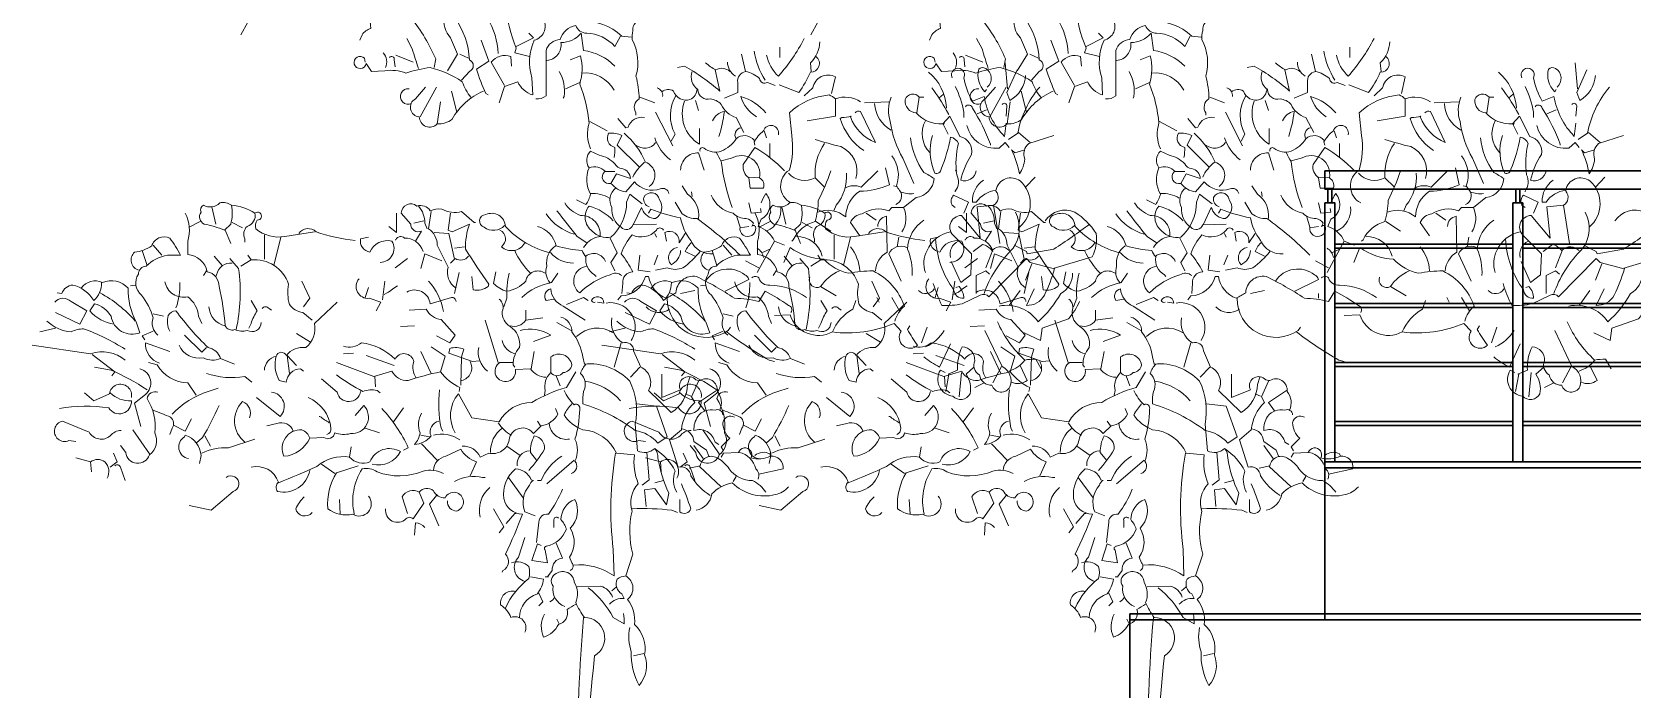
# Model space of a CAD drawing. Header units: millimetres. Extents: x 922141 to 965068, y 34629 to 256118.
# Drawn here: x 926697 to 931544, y 245167 to 247158 of the extents above; entities that cross this region are included whole.
import ezdxf

# ---------------------------------------------------------------- set-up
doc = ezdxf.new("R2010")
doc.units = ezdxf.units.MM
doc.layers.add('HATCH', color=8, linetype='Continuous', lineweight=5)
doc.layers.add('MCA__ MURI ESISTENTI SEZIONATI', color=30, linetype='Continuous', lineweight=30)
doc.layers.add('MCA__ PISCINA ELEV.', color=91, linetype='Continuous')

# ---------------------------------------------------------------- blocks, each defined once
blk = doc.blocks.new('5')
at = {"layer": 'HATCH'}
for points in [[(625629.2, 354686.1), (625645.7, 354693.3, -0.020126), (625766.6, 354522.6, -0.233566), (625795.1, 354465.7, -0.147736), (625724, 354404.1), (625702.6, 354366.2)], [(626949.4, 354721.7, -0.311386), (626913.9, 354681.4, -0.057175), (626947, 354532.1, -0.353287), (626956.5, 354479.9), (626897.3, 354501.3), (626868.8, 354461, 0.031662), (626757.4, 354498.9, 0.432632), (626724.2, 354434.9), (626731.3, 354406.4, -0.213181), (626857, 354361.4), (626885.4, 354359)], [(626470.6, 354510.7, -0.131912), (626411.4, 354548.7, -0.252609), (626361.6, 354572.4), (626311.8, 354574.7, 0.040344), (626366.3, 354458.6, 0.173447), (626432.7, 354413.6, -0.442368), (626449.3, 354415.9, -0.127899), (626482.5, 354309.3)], [(626067.7, 354470.4), (626096.1, 354468.1, 0.057175), (626096.1, 354385.1, 0.162277), (626070, 354366.2), (626062.9, 354349.6)], [(626717.1, 354465.7), (626686.3, 354477.6), (626619.9, 354411.2, -0.481003), (626591.5, 354349.6, 0.189514), (626584.4, 354235.8), (626586.8, 354183.6, -0.225006), (626541.7, 354223.9), (626501.4, 354209.7), (626484.8, 354159.9)], [(626610.5, 354418.3, 0.142853), (626506.2, 354453.9, 0.087555), (626537, 354325.9), (626532.2, 354311.6), (626577.3, 354299.8)], [(626970.7, 354475.2, -0.183853), (626921, 354413.6, 0.432068), (626890.2, 354378, 0.082748), (626887.8, 354351.9, -0.191574), (626899.6, 354240.5, -0.063126), (626909.1, 354171.8, 0.426727), (626899.6, 354129.1), (626899.6, 354122)], [(626219.4, 354415.9, -0.06636), (626292.8, 354292.7), (626288.1, 354266.6)], [(626318.9, 354423, 0.236053), (626337.9, 354356.7), (626359.2, 354306.9), (626328.4, 354257.1)], [(626349.7, 354418.3, -0.148697), (626394.8, 354290.3, -0.668716), (626394.8, 354254.7), (626371.1, 354228.7)], [(626596.2, 354171.8, 0.211075), (626627.1, 354181.3), (626627.1, 354318.7, -0.315536), (626669.7, 354351.9, -0.265564), (626717.1, 354394.6, 0.32518), (626750.3, 354370.9, -0.206253), (626835.6, 354330.6), (626852.2, 354361.4)], [(626240.7, 354264.2, -0.011612), (626221.7, 354323.5), (626205.1, 354354.3)], [(626430.3, 354349.6), (626454, 354285.6), (626416.1, 354261.9, 0.032806), (626444.5, 354188.4), (626451.6, 354183.6)], [(626835.6, 354271.3, 0.160995), (626740.8, 354318.7), (626733.7, 354370.9, -0.219635), (626672.1, 354342.5, -0.434204), (626629.4, 354287.9)], [(627409.2, 354354.3, -0.06189), (627331, 354240.5, -0.157608), (627295.5, 354304.5)], [(627456.7, 354344.8, -0.19429), (627428.2, 354280.8), (627430.6, 354254.7)], [(626399.5, 354176.5, -0.080856), (626373.4, 354223.9, 0.09079), (626276.2, 354266.6, 0.051849), (626202.8, 354250, 0.123093), (626138.8, 354257.1), (626098.5, 354254.7), (626081.9, 354278.5, -4.041794), (626077.1, 354295), (626079.5, 354283.2)], [(626134, 354311.6, -0.28447), (626141.1, 354266.6)], [(626153, 354297.4, -0.80217), (626167.2, 354290.3), (626169.6, 354269)], [(626501.4, 354212.1), (626461.1, 354283.2, -0.328491), (626520.4, 354299.8), (626522.8, 354271.3)], [(626700.5, 354290.3), (626731.3, 354302.2, -0.140686), (626729, 354216.8, -0.075653), (626757.4, 354098.3, 0.179611), (626762.2, 354020.1)], [(627219.6, 354306.9), (627231.5, 354254.7, -0.133911), (627274.1, 354233.4, 0.566177), (627297.8, 354221.6), (627321.5, 354212.1)], [(627257.5, 354316.4, 0.103516), (627290.7, 354228.7)], [(627444.8, 354299.8, -0.731979), (627428.2, 354252.4, -0.053894), (627392.7, 354190.8), (627333.4, 354214.5)], [(626667.3, 354254.7, -0.17128), (626681.6, 354178.9), (626679.2, 354174.2)], [(626736.1, 354250, -0.297607), (626833.3, 354197.9)], [(627139, 354259.5), (627153.3, 354195.5, 0.048691), (627046.6, 354271.3), (627025.3, 354266.6)], [(627070.3, 354254.7, 0.352982), (627086.9, 354200.2, 0.5), (627124.8, 354171.8, -0.172653), (627158, 354155.2, 0.225006), (627203, 354114.9), (627226.7, 354069.9)], [(627110.6, 354280.8, 0.051575), (627141.4, 354259.5, -0.329666), (627184.1, 354254.7)], [(627231.5, 354254.7, 0.403961), (627207.8, 354221.6), (627207.8, 354190.8), (627167.5, 354174.2)], [(627177, 354283.2, 0.265564), (627200.7, 354240.5)], [(627786.1, 354252.4, -0.204117), (627840.6, 354145.7), (627840.6, 354143.3)], [(627857.2, 354235.8, -1.618027), (627892.8, 354235.8, 0.088226), (627918.9, 354164.7), (627954.4, 354178.9, 0.15152), (628016, 354058), (628020.8, 354098.3)], [(627963.9, 354207.3, 0.504135), (627959.2, 354264.2, 0.323349), (627937.8, 354261.9, 0.265564), (627956.8, 354193.1), (627961.5, 354200.2)], [(628054, 354259.5), (628023.2, 354190.8), (628032.6, 354167, 0.25499), (628080, 354242.9)], [(626219.4, 354157.6, -1.325729), (626212.2, 354202.6)], [(626437.4, 354195.5, 0.160522), (626342.6, 354110.2, -0.178345), (626297.6, 354095.9, -0.669678), (626243.1, 354117.3, -0.752304), (626231.2, 354171.8), (626262, 354207.3)], [(626963.6, 354205, -0.371216), (626980.2, 354178.9)], [(627084.5, 354202.6, -0.28447), (627063.2, 354169.4, -0.403961), (627013.4, 354195.5, 0.329758), (626977.9, 354193.1)], [(627492.2, 354188.4), (627504.1, 354238.2, 0.517303), (627435.3, 354205), (627409.2, 354181.3)], [(627795.6, 354205, -0.039932), (627840.6, 354136.2), (627847.8, 354124.4)], [(627866.7, 354209.7, -0.072937), (627892.8, 354131.5), (627892.8, 354114.9)], [(628122.7, 354207.3, 0.132584), (628056.3, 354067.5), (628027.9, 354048.5)], [(627020.5, 354181.3, 0.265656), (627018.1, 354065.1), (627006.3, 354043.8)], [(627046.6, 354164.7, 0.359451), (627091.6, 354034.3), (627091.6, 354081.7)], [(627293.1, 354129.1, 0.154419), (627217.3, 354178.9, 0.182861), (627264.7, 354117.3)], [(627369, 353856.5, -0.576645), (627364.2, 353956.1, 0.113113), (627371.3, 354060.4), (627364.2, 354129.1, -0.168732), (627485.1, 354183.6, -0.090164), (627504.1, 354171.8, -0.246368), (627579.9, 354162.3)], [(627622.6, 354157.6, 0.263046), (627672.3, 354077)], [(627672.3, 354176.5, 0.176727), (627670, 354103.1, 0.095795), (627707.9, 353991.6), (627741.1, 353915.8)], [(627930.7, 353953.7, -0.457916), (627883.3, 353925.3, -0.08429), (627916.5, 354003.5, 0.400833), (627880.9, 354058), (627850.1, 354119.6), (627828.8, 354095.9, -0.222107), (627748.2, 354129.1, -0.425858), (627715, 354169.4, -0.61264), (627757.7, 354176.5), (627771.9, 354176.5)], [(627897.5, 354148.1, -0.659393), (627918.9, 354143.3, -0.0522), (627973.4, 354034.3), (627973.4, 354031.9)], [(628008.9, 354155.2, -0.704712), (628023.2, 354150.5), (628020.8, 354119.6)], [(626925.7, 354114.9, 0.389191), (626875.9, 354086.5), (626868.8, 354084.1), (626845.1, 354112.5)], [(627150.9, 354058, 0.042984), (627167.5, 354133.9, 0.248367), (627131.9, 354105.4)], [(627563.3, 354129.1, -0.302765), (627579.9, 354133.9), (627624.9, 354039.1, -0.199768), (627549.1, 354117.3), (627551.5, 354119.6, -0.060379), (627523, 354114.9), (627518.3, 354112.5, 0.17215), (627589.4, 354015.4)], [(627776.6, 354105.4, 0.337982), (627790.9, 354008.2)], [(626909.1, 353965.6), (626842.7, 354031.9), (626857, 354060.4, 0.146759), (626816.7, 354067.5, 0.510361), (626835.6, 354024.8, -0.062256), (626833.3, 353994)], [(626864.1, 354067.5, -0.111862), (626928.1, 353979.8, -0.612564), (626939.9, 353906.3)], [(626956.5, 354053.3, 0.149261), (627003.9, 353986.9)], [(627094, 354013, -0.780762), (627105.8, 354022.5, 0.243561), (627158, 354013, 0.149887), (627203, 354050.9, -0.43013), (627257.5, 354046.2)], [(627217.3, 354084.1, 0.537582), (627203, 354050.9)], [(627331, 354062.8, 0.978943), (627286, 354074.6, 0.099014), (627257.5, 354041.4), (627259.9, 354031.9)], [(627731.6, 354053.3, 0.129639), (627771.9, 353949, -0.034439), (627802.7, 353930, -0.362045), (627748.2, 353873.1), (627710.3, 353842.3), (627674.7, 353842.3), (627665.2, 353832.8, 0.232239), (627584.6, 353823.4, 0.251709), (627549.1, 353797.3), (627577.5, 353757)], [(627798, 354060.4, 0.183167), (627805.1, 353946.6, 0.509216), (627824, 353958.5, 0.051498), (627852.5, 354055.6, -0.25296), (627876.2, 354036.7, 0.095795), (627871.5, 353941.9, -0.287735), (627866.7, 353892.1), (627866.7, 353889.7)], [(627902.3, 354091.2, 0.380661), (627999.4, 354022.5), (628018.4, 354039.1), (628030.3, 354024.8)], [(628165.4, 354060.4), (628089.5, 354036.7, 0.314819), (628077.7, 353989.3, -0.123093), (628061.1, 353944.2, 0.067856), (628037.4, 354017.7), (628046.9, 354008.2), (628077.7, 354017.7)], [(626823.8, 353915.8), (626840.4, 353944.2), (626883, 353930, 0.338852), (626857, 353960.8, -0.276978), (626835.6, 353975.1, 0.15741), (626788.2, 354001.1), (626762.2, 354013, 0.375305), (626757.4, 353963.2, 0.234512), (626762.2, 353882.6, -0.091064), (626747.9, 353851.8), (626719.5, 353866)], [(626958.9, 354039.1, -0.438538), (626899.6, 354031.9)], [(627105.8, 353956.1), (627089.3, 354008.2, 0.422562), (627034.7, 353956.1)], [(627143.8, 354008.2, 0.027756), (627158, 353982.2, 0.060425), (627191.2, 353842.3)], [(627350, 353953.7, 0.065002), (627259.9, 354024.8), (627224.4, 353972.7, 0.272903), (627241, 353932.4), (627245.7, 353901.6), (627286, 353901.6, 0.362045), (627274.1, 353932.4, 0.652512), (627188.8, 353991.6), (627158, 353984.5)], [(627470.9, 354036.7, 0.169571), (627442.4, 353932.4)], [(627442.4, 354048.5, 0.020538), (627520.7, 354027.2, -0.372375), (627565.7, 353930)], [(626757.4, 353963.2, -0.308792), (626807.2, 353951.4), (626835.6, 353951.4)], [(626925.7, 353979.8, 0.109772), (626890.2, 353934.8)], [(627489.8, 353953.7, -0.037949), (627451.9, 353863.7, -0.067261), (627442.4, 353799.7, 0.219635), (627376.1, 353745.1), (627371.3, 353740.4)], [(627655.8, 353963.2), (627667.6, 353911.1, -0.10083), (627577.5, 353892.1, 0.24881), (627534.9, 353813.9, 0.279297), (627449.5, 353828.1)], [(627532.5, 353901.6, -0.236053), (627582.3, 353903.9), (627632.1, 353953.7)], [(627674.7, 353998.8, -0.257141), (627688.9, 353908.7, 0.090164), (627698.4, 353894.5, -0.493088), (627686.6, 353851.8)], [(626804.8, 353951.4, 0.817078), (626823.8, 353915.8, 0.187164), (626868.8, 353889.7), (626894.9, 353920.5, 0.318863), (626973.1, 353899.2, -0.468369), (626999.2, 353885)], [(627089.3, 353809.1, 0.282349), (627056.1, 353882.6), (627039.5, 353908.7)], [(627470.9, 353903.9), (627442.4, 353932.4, -0.343399), (627361.8, 353946.6)], [(627537.2, 353946.6, -0.193787), (627506.4, 353849.4), (627499.3, 353832.8)], [(627952, 353925.3, 0.257919), (627918.9, 353858.9), (627930.7, 353858.9, -0.225418), (627990, 353894.5, -0.560562), (628063.4, 353922.9, -0.457809), (628061.1, 353783.1)], [(625674.2, 353849.4, -0.124786), (625671.8, 353792.5), (625652.9, 353773.6, 0.049057), (625591.2, 353792.5, -0.473877), (625581.8, 353828.1, -0.4142), (625588.9, 353849.4, 0.333328), (625638.6, 353856.5, -0.205246), (625674.2, 353849.4, -0.120178), (625745.3, 353825.7, -1.468735), (625752.4, 353804.4, 0.236053), (625747.7, 353778.3, 0.222), (625835.4, 353754.6), (625925.4, 353768.8)], [(626740.8, 353721.4, -0.196625), (626781.1, 353752.2), (626790.6, 353754.6, 0.462494), (626731.3, 353818.6, -0.170944), (626683.9, 353856.5)], [(626830.9, 353802, 0.142975), (626757.4, 353847.1, 0.431824), (626766.9, 353771.2, 0.25), (626823.8, 353752.2, 0.210449), (626871.2, 353858.9), (626880.7, 353882.6), (626918.6, 353854.2)], [(626762.2, 353885, -0.157089), (626819, 353870.8)], [(626838, 353901.6, 0.354141), (626826.2, 353842.3, 0.274292), (626854.6, 353783.1, 0.580322), (626890.2, 353790.2), (626961.3, 353792.5)], [(626939.9, 353844.7, -0.384506), (626923.3, 353873.1, -0.73967), (626970.7, 353866, -0.442368), (626958.9, 353809.1, -0.319382), (626918.6, 353837.6), (626916.2, 353842.3), (626892.5, 353792.5)], [(627214.9, 353697.7, 0.043686), (627084.5, 353809.1, -0.178864), (627039.5, 353823.4), (627018.1, 353858.9)], [(627127.2, 353880.2, 0.263275), (627193.6, 353825.7, 0.21463), (627233.8, 353809.1, -0.205246), (627255.2, 353794.9), (627250.4, 353785.4, -0.763794), (627262.3, 353780.7, -1.148758), (627214.9, 353783.1), (627205.4, 353813.9)], [(627278.9, 353856.5, -0.067856), (627293.1, 353885, -0.475876), (627278.9, 353806.8), (627269.4, 353785.4, -0.210922), (627319.2, 353740.4), (627350, 353728.5)], [(627700.8, 353889.7, 0.123093), (627741.1, 353885)], [(627892.8, 353825.7), (627907, 353858.9), (627862, 353880.2, 0.312363), (627857.2, 353849.4), (627866.7, 353842.3)], [(627990, 353892.1, -0.489075), (627982.9, 353849.4), (628001.8, 353733.3)], [(625534.3, 353825.7, -0.193146), (625541.5, 353740.4), (625541.5, 353700.1, -0.326782), (625600.7, 353648, -0.37442), (625636.3, 353602.9, -0.039001), (625655.2, 353484.4)], [(625745.3, 353825.7, -0.384125), (625721.6, 353785.4, 0.325729), (625714.5, 353747.5), (625714.5, 353738)], [(626413.7, 353797.3), (626409, 353797.3), (626371.1, 353830.5, -0.201935), (626311.8, 353837.6, 0.123093), (626276.2, 353832.8, 0.333328), (626236, 353847.1, 0.618027), (626188.5, 353825.7), (626217, 353792.5, 0.551163), (626250.2, 353771.2), (626231.2, 353740.4)], [(626240.7, 353847.1, -0.189865), (626259.7, 353794.9), (626266.8, 353778.3)], [(626278.6, 353830.5), (626271.5, 353778.3, -0.24559), (626297.6, 353728.5), (626330.8, 353662.2, 0.340118), (626354.5, 353598.2)], [(626337.9, 353825.7), (626330.8, 353773.6), (626342.6, 353768.8), (626394.8, 353792.5, 0.082443), (626382.9, 353716.7, 0.010254), (626454, 353610), (626451.6, 353602.9, -0.212204), (626406.6, 353593.4), (626401.9, 353633.7)], [(626501.4, 353787.8, -0.388977), (626439.8, 353783.1, -0.867294), (626444.5, 353821, -0.535172), (626503.8, 353785.4, 0.147827), (626641.3, 353704.8, 0.21463), (626710, 353674)], [(626712.4, 353761.7, -0.173203), (626627.1, 353823.4)], [(626660.2, 353832.8, 0.006836), (626721.9, 353754.6), (626750.3, 353735.7)], [(627134.3, 353702.5, -0.329758), (627065.6, 353742.8, -0.125031), (627034.7, 353811.5, -0.052811), (626944.7, 353837.6), (626937.6, 353825.7)], [(627295.5, 353771.2, 0.334274), (627338.1, 353844.7)], [(627624.9, 353650.3, -0.248367), (627660.5, 353707.2), (627658.1, 353816.2, 0.367569), (627632.1, 353785.4)], [(627710.3, 353842.3, -0.255478), (627705.5, 353768.8)], [(628139.3, 353802, -0.367813), (628229.4, 353828.1, -0.11171), (628293.4, 353764.1, -0.162277), (628281.5, 353693), (628163, 353657.4), (628094.3, 353676.4), (628082.4, 353688.2), (627968.6, 353572.1, 0.368179), (627942.6, 353576.8), (627888, 353550.8, -0.07106), (627826.4, 353546, -0.045349), (627800.3, 353612.4)], [(627982.9, 353849.4), (627933.1, 353844.7), (627942.6, 353749.9), (627885.7, 353818.6, 0.711334), (627864.3, 353754.6), (627916.5, 353702.5), (627914.1, 353638.5), (627883.3, 353614.8), (627854.9, 353678.8)], [(628049.2, 353828.1, -0.279572), (628042.1, 353719.1, 0.063721), (627987.6, 353650.3, 0.068832), (627954.4, 353581.6)], [(625878, 353764.1, -0.45993), (625930.2, 353768.8, 0.057236), (626048.7, 353742.8)], [(626487.2, 353773.6, -0.583115), (626491.9, 353723.8, 0.484055), (626563.1, 353735.7)], [(626601, 353785.4, -0.267212), (626657.9, 353726.2, 0.053406), (626736.1, 353712, 0.090164), (626747.9, 353693, 0.311569), (626774, 353638.5), (626778.7, 353633.7)], [(626982.6, 353773.6, 0.672394), (626961.3, 353773.6, -0.3293), (626887.8, 353759.4, 0.098511), (626854.6, 353702.5, -0.0504), (626890.2, 353648, 0.432068), (626859.3, 353612.4), (626857, 353581.6)], [(627049, 353764.1), (627030, 353735.7, 0.639832), (626987.3, 353766.5), (626992.1, 353740.4)], [(627771.9, 353804.4, 0.239059), (627722.1, 353716.7, -0.114136), (627736.3, 353636.1)], [(627852.5, 353768.8, 0.253036), (627781.4, 353712, 0.213242), (627776.6, 353645.6)], [(628274.4, 353792.5, -0.020386), (628165.4, 353716.7), (628084.8, 353702.5), (628082.4, 353709.6), (628049.2, 353726.2)], [(625451.4, 353456, -0.333328), (625437.2, 353508.1, 0.095993), (625401.6, 353576.8, -0.379517), (625392.1, 353640.8, -0.4142), (625415.8, 353664.5, -0.162277), (625479.8, 353697.7), (625520.1, 353697.7, 0.041336), (625486.9, 353749.9, 0.445358), (625432.4, 353726.2, -0.133911), (625380.3, 353707.2, 0.602081), (625394.5, 353652.7)], [(626124.5, 353676.4, 0.593292), (626160.1, 353740.4, 0.375732), (626093.7, 353707.2, -0.433868), (626065.3, 353747.5), (626089, 353752.2)], [(626254.9, 353709.6, 0.329605), (626198, 353749.9, 0.526016), (626172, 353745.1), (626169.6, 353745.1)], [(626532.2, 353712, 0.077942), (626579.6, 353643.2)], [(626655.5, 353726.2, 0.283859), (626629.4, 353664.5, 0.269394), (626638.9, 353614.8), (626638.9, 353612.4)], [(627025.3, 353721.4, 0.598038), (627006.3, 353669.3, 0.2836), (627034.7, 353712)], [(627070.3, 353738, 0.133911), (627049, 353709.6), (627077.4, 353695.4)], [(627267, 353719.1, -0.236053), (627286, 353690.6)], [(627347.6, 353676.4), (627366.6, 353721.4, 0.152481), (627468.5, 353685.9, 0.142166), (627544.4, 353643.2, -0.048599), (627617.8, 353650.3, -0.201477), (627712.6, 353543.7, 0.147141), (627684.2, 353498.6)], [(627385.5, 353754.6, -0.353333), (627463.8, 353695.4)], [(627577.5, 353650.3, 0.158798), (627549.1, 353723.8)], [(627703.2, 353619.5), (627665.2, 353702.5, -0.404556), (627719.8, 353721.4)], [(627807.5, 353747.5, 0.146194), (627862, 353593.4, 0.4142), (627892.8, 353567.4, 0.186783), (627878.6, 353602.9), (627869.1, 353600.5)], [(627876.2, 353740.4, 0.366302), (627852.5, 353690.6)], [(627978.1, 353712, 0.165543), (627949.7, 353730.9), (627921.2, 353709.6)], [(628030.3, 353712, 0.43013), (627980.5, 353714.3), (627959.2, 353659.8)], [(625676.6, 353674, 0.386597), (625629.2, 353638.5), (625626.8, 353633.7)], [(625669.5, 353688.2), (625695.5, 353657.4, -0.0896), (625688.4, 353472.6)], [(625724, 353697.7), (625733.5, 353683.5, -0.354706), (625847.2, 353610, 0.115204), (625849.6, 353548.4, 0.201187), (625889.9, 353524.7), (625918.3, 353501)], [(626392.4, 353695.4, -0.409454), (626352.1, 353688.2)], [(626750.3, 353664.5, 0.675827), (626729, 353584, -0.123093), (626821.4, 353638.5, -0.333328), (626857, 353636.1)], [(626747.9, 353695.4, -0.496399), (626807.2, 353678.8)], [(627094, 353709.6, -0.069229), (627041.9, 353659.8, -0.199997), (626994.4, 353659.8), (626958.9, 353652.7)], [(625280.7, 353614.8, -0.206955), (625257, 353560.3, 0.197815), (625193, 353607.7, 0.29216), (625159.8, 353581.6), (625145.6, 353584)], [(625219.1, 353598.2, -0.378677), (625283.1, 353614.8, -0.325562), (625361.3, 353598.2, 0.127594), (625385, 353496.3), (625396.9, 353463.1, -0.471924), (625309.2, 353512.8, 0.206009), (625259.4, 353550.8), (625245.2, 353529.4, 0.188095), (625318.6, 353489.1)], [(625472.7, 353617.1, 0.424774), (625541.5, 353572.1, -0.208466), (625574.6, 353512.8), (625584.1, 353491.5)], [(625517.8, 353614.8, -0.101257), (625505.9, 353538.9)], [(626060.6, 353626.6, 0.682617), (626091.4, 353567.4), (626126.9, 353555.5), (626112.7, 353529.4)], [(626271.5, 353619.5, -0.141266), (626316.5, 353527.1)], [(626624.7, 353643.2, 0.551895), (626565.4, 353619.5, -0.162277), (626508.5, 353588.7, -0.134857), (626468.2, 353612.4), (626475.4, 353648)], [(626515.6, 353643.2, 0.082748), (626508.5, 353567.4), (626499.1, 353541.3)], [(626553.6, 353569.7, -0.148148), (626643.6, 353614.8), (626662.6, 353643.2)], [(627369, 353524.7, 0.49527), (627361.8, 353546, 0.02948), (627290.7, 353588.7), (627271.8, 353557.9, 0.059448), (627198.3, 353567.4, 0.035385), (627082.1, 353633.7, 0.454269), (627020.5, 353584, -0.010635), (626992.1, 353567.4, -0.263275), (626937.6, 353633.7), (626928.1, 353633.7, -0.325729), (626854.6, 353574.5), (626845.1, 353562.6)], [(627110.6, 353619.5, -0.441528), (627229.1, 353638.5, -0.265564), (627241, 353624.3), (627169.8, 353588.7)], [(627250.4, 353629, -0.449051), (627271.8, 353629, 0.370743), (627305, 353607.7, -0.146759), (627416.4, 353569.7)], [(627506.4, 353574.5), (627459, 353602.9, -0.694366), (627425.8, 353631.4)], [(627515.9, 353650.3, 0.14975), (627459, 353602.9)], [(628222.3, 353643.2, -0.268585), (628186.7, 353581.6, -0.077682), (628118, 353496.3, 0.303558), (627999.4, 353543.7)], [(628167.7, 353657.4, -0.045349), (628136.9, 353576.8, -0.286789), (628082.4, 353546), (628106.1, 353595.8)], [(625138.5, 353555.5, -0.43013), (625188.3, 353557.9), (625235.7, 353529.4), (625214.4, 353489.1), (625140.9, 353524.7)], [(625276, 353584, -0.086716), (625382.6, 353498.6)], [(626136.4, 353579.2, 0.078461), (626162.5, 353595.8), (626176.7, 353605.3)], [(626354.5, 353557.9, 0.45993), (626340.2, 353569.7), (626276.2, 353550.8, 0.535172), (626205.1, 353586.3)], [(626650.8, 353565), (626627.1, 353560.3, -0.528778), (626641.3, 353595.8, 0.28447), (626679.2, 353543.7), (626745.6, 353501)], [(626776.4, 353555.5, -0.4142), (626764.5, 353560.3, -0.807877), (626802.5, 353553.1), (626783.5, 353555.5)], [(626994.4, 353567.4, 0.610825), (627179.3, 353470.2), (627186.4, 353479.7)], [(627802.7, 353595.8, -0.496017), (627755.3, 353591.1)], [(625486.9, 353467.8, -0.186783), (625482.2, 353515.2, -0.228745), (625505.9, 353529.4, 0.040817), (625603.1, 353418, -0.27774), (625641, 353384.9)], [(625764.3, 353493.9, -0.566177), (625721.6, 353470.2, -0.186783), (625683.7, 353472.6, -0.4142), (625655.2, 353484.4, -0.336868), (625605.5, 353541.3)], [(625733.5, 353560.3), (625752.4, 353529.4, 0.077942), (625733.5, 353491.5), (625726.3, 353477.3)], [(625766.6, 353536.6, -0.449051), (625788, 353536.6), (625795.1, 353531.8)], [(625994.2, 353555.5), (625925.4, 353491.5, -0.288361), (625899.4, 353418, 0.267303), (625840.1, 353394.3, 0.690201), (625809.3, 353392, 0.33989), (625773.7, 353349.3)], [(626212.2, 353531.8), (626264.4, 353534.2, 0.252884), (626309.4, 353503.4), (626352.1, 353456), (626335.5, 353432.3), (626295.2, 353453.6)], [(626484.8, 353565, -0.33638), (626494.3, 353527.1, 0.270966), (626518, 353482, -0.303421), (626546.5, 353418, 0.189865), (626527.5, 353365.9), (626532.2, 353358.8)], [(626809.6, 353553.1, -0.631927), (626887.8, 353444.1), (626885.4, 353439.4)], [(627001.6, 353534.2, -0.363449), (626930.4, 353541.3)], [(627319.2, 353515.2), (627366.6, 353517.6, 0.465347), (627494.6, 353465.4, 0.134979), (627681.8, 353491.5), (627703.2, 353467.8, 0.903671), (627752.9, 353425.1, -0.035156), (627722.1, 353472.6), (627729.2, 353484.4)], [(627494.6, 353465.4, -0.166443), (627556.2, 353534.2), (627565.7, 353560.3)], [(628243.6, 353557.9, -0.064804), (628210.4, 353505.7), (628129.8, 353477.3), (628125.1, 353439.4), (628075.3, 353463.1)], [(625114.8, 353498.6, 0.173203), (625188.3, 353465.4, -0.117737), (625226.2, 353474.9, -0.053467), (625351.8, 353413.3)], [(626518, 353484.4, 0.343094), (626565.4, 353501), (626617.6, 353508.1)], [(626589.1, 353437), (626641.3, 353456, 0.204239), (626548.8, 353470.2)], [(626672.1, 353510.5, -0.351334), (626705.3, 353465.4, -0.127869), (626738.5, 353389.6), (626743.2, 353368.3, -0.232986), (626880.7, 353316.1, -0.1633), (626897.3, 353185.7), (626904.4, 353105.2, 0.312881), (626956.5, 353112.3, -0.186783), (626966, 353083.8, 0.072601), (626999.2, 352977.2), (626992.1, 352941.6), (626956.5, 352991.4), (626925.7, 352986.6), (626930.4, 352936.9)], [(626830.9, 353463.1, 0.352905), (626719.5, 353451.2)], [(626826.2, 353508.1, 0.308212), (626859.3, 353432.3, -0.51619), (626892.5, 353408.6), (626913.9, 353358.8, -0.442368), (626937.6, 353287.7), (627006.3, 353221.3, 0.259125), (627056.1, 353306.6), (627063.2, 353328)], [(627833.5, 353470.2, -0.159775), (627776.6, 353420.4)], [(627956.8, 353470.2), (628008.9, 353361.1, -0.386597), (628032.6, 353299.5, -0.694305), (627978.1, 353304.3, -0.387238), (627940.2, 353335.1, -0.385025), (627926, 353377.7, 0.4142), (627888, 353420.4, 0.128281), (627873.8, 353349.3), (627845.4, 353337.4), (627847.8, 353337.4), (627838.3, 353285.3)], [(628077.7, 353380.1, -0.104538), (627994.7, 353496.3)], [(625351.8, 353380.1, 0.264557), (625247.5, 353399.1), (625069.8, 353425.1)], [(625486.9, 353406.2), (625413.5, 353432.3, 0.333725), (625456.1, 353370.6)], [(625515.4, 353425.1, 0.347153), (625588.9, 353387.2, 0.226822), (625641, 353384.9), (625683.7, 353368.3)], [(626233.6, 353325.6, -0.228043), (626226.5, 353375.4, 0.720749), (626169.6, 353382.5, 0.178864), (626067.7, 353432.3, -0.260544), (626013.1, 353422.8)], [(626278.6, 353420.4), (626321.3, 353392), (626307.1, 353344.6, 0.117401), (626366.3, 353297.2), (626363.9, 353285.3)], [(626534.6, 353399.1, -0.294113), (626494.3, 353439.4)], [(627174.6, 353465.4, 0.034302), (627302.6, 353380.1), (627319.2, 353375.4)], [(627852.5, 353429.9), (627819.3, 353358.8, -0.035156), (627771.9, 353389.6)], [(625567.5, 353273.4), (625541.5, 353311.4, -0.262482), (625449, 353365.9), (625422.9, 353373)], [(625809.3, 353392, 0.194473), (625818.8, 353318.5), (625840.1, 353313.7, -0.37204), (625882.8, 353354), (625892.3, 353346.9)], [(626307.1, 353344.6, 0.028854), (626209.9, 353318.5, -0.312363), (626160.1, 353346.9), (626105.6, 353330.3), (625991.8, 353373)], [(626368.7, 353304.3), (626371.1, 353389.6), (626378.2, 353413.3, 0.162277), (626335.5, 353415.7), (626333.1, 353401.4), (626404.2, 353375.4), (626425.6, 353377.7)], [(626397.1, 353375.4, -0.512604), (626371.1, 353318.5)], [(626423.2, 353418, 0.286377), (626449.3, 353346.9)], [(626627.1, 353328, -0.234344), (626579.6, 353354), (626534.6, 353351.7, -1.876556), (626487.2, 353373), (626525.1, 353373)], [(626641.3, 353342.2, 0.506302), (626679.2, 353342.2, 0.333328), (626705.3, 353365.9, 0.561172), (626641.3, 353389.6), (626641.3, 353342.2, 0.264252), (626624.7, 353287.7), (626622.3, 353273.4)], [(628030.3, 353346.9, 0.162277), (628077.7, 353380.1, -0.062256), (628110.9, 353382.5), (628127.4, 353354)], [(625418.2, 353290, 0.050369), (625309.2, 353349.3), (625259.4, 353358.8)], [(625396.9, 353354, -0.59729), (625413.5, 353275.8), (625380.3, 353249.7), (625399.2, 353178.6)], [(625598.3, 353339.8, 0.123306), (625714.5, 353330.3), (625735.8, 353313.7)], [(625991.8, 353335.1, 0.037811), (626072.4, 353285.3, -0.162277), (626115.1, 353287.7), (626124.5, 353280.6)], [(626352.1, 353159.7, -0.318146), (626361.6, 353278.2), (626401.9, 353204.7), (626484.8, 353192.9, -0.271484), (626584.4, 353252.1, -0.066193), (626688.7, 353297.2), (626717.1, 353344.6)], [(626747.9, 353368.3, 0.090164), (626731.3, 353339.8, -0.345032), (626740.8, 353285.3, 0.062256), (626738.5, 353247.4, -0.089233), (626897.3, 353166.8, -0.173828), (626966, 353128.9), (626994.4, 353147.8), (626961.3, 353240.3), (626902, 353247.4)], [(626977.9, 353337.4), (626977.9, 353266.3), (627034.7, 353290, -0.826584), (627077.4, 353323.2, 0.236053), (627094, 353318.5, -0.618027), (627146.1, 353285.3, -0.287521), (627153.3, 353228.4)], [(627923.6, 353358.8), (627899.9, 353337.4, -0.199997), (627911.7, 353278.2, -0.520309), (627859.6, 353271.1, -0.555832), (627821.7, 353349.3), (627835.9, 353342.2)], [(628063.4, 353363.5), (628084.8, 353318.5, -0.297256), (628037.4, 353313.7)], [(625306.8, 353280.6, 0.207794), (625370.8, 353256.9, -0.791763), (625302.1, 353235.5, 0.078583), (625152.7, 353233.2)], [(625370.8, 353266.3, 1.029251), (625304.4, 353278.2), (625257, 353256.9), (625228.6, 353280.6)], [(625451.4, 353282.9, 0.453766), (625418.2, 353264, -0.173141), (625441.9, 353159.7, -0.372543), (625425.3, 353093.3, -0.82843), (625354.2, 353100.4), (625337.6, 353121.7)], [(625494.1, 353216.6, -0.116943), (625603.1, 353285.3), (625633.9, 353294.8)], [(625795.1, 353282.9, -0.639557), (625821.2, 353209.5), (625750, 353266.3)], [(626065.3, 353285.3, -0.835358), (625994.2, 353282.9), (625946.8, 353323.2)], [(626304.7, 353290, 0.080704), (626309.4, 353173.9), (626314.2, 353164.4)], [(626681.6, 353287.7, 0.089432), (626712.4, 353245, -0.690201), (626729, 353230.8, -0.068161), (626714.8, 353140.7, -0.214279), (626714.8, 353074.3, -0.548935), (626702.9, 353036.4)], [(626745.6, 353316.1, -0.179886), (626852.2, 353256.9)], [(627089.3, 353316.1), (627067.9, 353268.7), (627077.4, 353252.1, 0.173569), (627037.1, 353169.2), (627001.6, 353138.3), (627027.6, 353055.4, -0.473129), (627065.6, 353029.3, 0.119995), (627124.8, 352970.1)], [(625437.2, 353228.4, -0.007141), (625489.3, 353207.1, -0.4142), (625494.1, 353173.9), (625486.9, 353154.9)], [(625636.3, 353242.6, -0.029205), (625586.5, 353145.5), (625567.5, 353128.9)], [(625714.5, 353131.2, -0.441071), (625707.4, 353254.5, -0.4142), (625728.7, 353204.7)], [(626048.7, 353211.8), (626074.8, 353242.6, -0.696533), (626034.5, 353157.3, -0.149628), (625987.1, 353159.7, -0.537582), (625953.9, 353145.5), (625911.2, 353143.1, -0.269272), (625833, 353088.6, -0.563309), (625887.5, 353169.2, -0.236053), (625911.2, 353143.1)], [(625906.5, 353266.3, -0.277557), (625975.2, 353173.9, -0.38205), (625963.4, 353154.9)], [(626129.3, 353233.2, -0.083481), (626209.9, 353114.6), (626195.7, 353107.5)], [(626655.5, 353233.2), (626662.6, 353216.6, -0.246948), (626612.8, 353181), (626589.1, 353157.3, 0.691849), (626515.6, 353138.3, -0.426025), (626454, 353098), (626427.9, 353086.2, 0.312714), (626373.4, 353119.4)], [(626705.3, 353247.4, 0.068161), (626681.6, 353214.2, 0.169022), (626738.5, 353169.2, -0.274963), (626840.4, 353098), (626894.9, 353093.3, 0.129364), (626906.7, 353005.6, 0.278046), (626887.8, 352922.6, 0.126938), (626890.2, 352792.3), (626868.8, 352725.9, -0.535797), (626873.6, 352654.8, -0.203339), (626894.9, 352579, -0.262466), (626925.7, 352486.5, -0.277847), (626909.1, 352394.1, -0.137512), (626885.4, 352496, -0.13063), (626880.7, 352569.5)], [(627162.7, 353214.2, 0.535172), (627139, 353228.4, 0.300735), (627086.9, 353209.5, 0.154999), (627075, 353166.8, -0.448013), (627139, 353131.2), (627150.9, 353124.1)], [(625340, 353166.8, 0.243835), (625306.8, 353150.2, -0.464584), (625242.8, 353162), (625162.2, 353195.2, 1.099762), (625181.2, 353136), (625202.5, 353133.6)], [(625861.4, 353164.4, 0.4142), (625811.7, 353188.1), (625780.9, 353181)], [(625970.5, 353190.5, -0.039932), (625942, 353209.5), (625939.7, 353209.5)], [(626302.3, 353195.2, 0.480621), (626278.6, 353150.2, -0.207123), (626228.8, 353124.1, 0.141068), (626245.4, 353159.7, -0.236053), (626250.2, 353218.9)], [(626482.5, 353190.5, 0.15036), (626522.8, 353152.6)], [(626636.5, 353188.1, 0.43898), (626698.2, 353140.7)], [(627198.3, 353207.1, 0.514618), (627162.7, 353190.5, 0.209656), (627184.1, 353143.1), (627158, 353117), (627165.1, 353105.2)], [(625543.8, 353081.5, -0.698502), (625532, 353147.8), (625534.3, 353152.6, -0.304825), (625581.8, 353090.9), (625577, 353067.2)], [(625584.1, 353098, -0.120224), (625664.7, 353114.6), (625745.3, 353140.7)], [(626285.7, 353152.6, -0.220108), (626366.3, 353138.3)], [(626494.3, 353173.9, 0.249695), (626458.8, 353100.4)], [(626574.9, 353045.9, 0.043396), (626622.3, 353109.9, 0.401794), (626591.5, 353150.2, 0.125198), (626579.6, 353100.4), (626598.6, 353076.7)], [(627039.5, 353171.5, -0.354019), (627075, 353133.6), (627113, 353107.5), (627120.1, 353088.6)], [(625297.3, 353022.2, 0.333328), (625290.2, 353072, 0.333328), (625247.5, 353072), (625202.5, 353083.8)], [(626100.8, 353064.9, 0.348343), (626186.2, 353102.8, 0.463791), (626093.7, 353072, -0.327667), (626032.1, 353086.2, 0.220947), (625932.6, 353057.8, -0.009857), (625816.4, 353008)], [(626285.7, 353045.9, -0.351852), (626323.7, 353088.6), (626368.7, 353109.9, 0.170944), (626416.1, 353072), (626397.1, 353029.3)], [(626577.3, 353105.2, 0.4142), (626539.3, 353062.5), (626539.3, 353060.1)], [(626674.5, 353088.6, 0.161499), (626612.8, 353015.1), (626601, 353015.1)], [(626838, 353098, 0.075287), (626830.9, 352806.5), (626833.3, 352725.9, 0.179703), (626710, 352759.1)], [(626958.9, 353109.9, -0.135162), (627018.1, 353043.5, 0.218872), (627022.9, 352979.5)], [(627060.8, 353053), (627094, 353060.1, -0.563934), (627148.5, 353081.5, -0.128769), (627181.7, 353050.6, 0.240036), (627252.8, 353015.1, -0.140594), (627293.1, 352979.5)], [(627307.3, 353088.6, -0.162277), (627248.1, 353083.8, 1.075836), (627210.1, 353100.4), (627165.1, 353098), (627158, 353086.2)], [(627212.5, 353100.4, -0.286301), (627262.3, 353050.6, -0.35614), (627269.4, 353019.8)], [(627259.9, 353090.9, -0.317902), (627305, 353095.7), (627307.3, 353088.6, -0.5), (627345.2, 353050.6), (627271.8, 353034)], [(625321, 353060.1, -0.566177), (625337.6, 353055.4), (625351.8, 353015.1)], [(625911.2, 353045.9, -0.425339), (625814, 352981.9, -0.4142), (625816.4, 353010.3, 0.392548), (625733.5, 353055.4)], [(626089, 352967.7, -0.861176), (626041.6, 352913.2, -0.221848), (625965.7, 352929.8, -0.153778), (625991.8, 353038.8), (626058.2, 353060.1)], [(626046.3, 352913.2, -0.201141), (626070, 353050.6, -0.212204), (626115.1, 353041.2, 0.186035), (626254.9, 353043.5, -0.189865), (626316.5, 353036.4)], [(626593.9, 352908.4), (626563.1, 352920.3, -0.285904), (626577.3, 353000.9, -0.265564), (626589.1, 353015.1), (626582, 353017.5, 0.295303), (626534.6, 353050.6, 0.252762), (626499.1, 352960.6, 0.357254), (626555.9, 352913.2, -0.025955), (626503.8, 352792.3, -0.512512), (626496.7, 352742.5), (626494.3, 352737.8)], [(625657.6, 353024.6, -1.202179), (625678.9, 352981.9), (625612.6, 352925), (625546.2, 352939.2)], [(626328.4, 352953.5, 0.441483), (626356.8, 352922.6, 1.509857), (626321.3, 352962.9, -0.300919), (626285.7, 352984.3, 0.439896), (626243.1, 352979.5, 0.427887), (626190.9, 352965.3), (626207.5, 352915.5)], [(626349.7, 353012.7, -0.190887), (626435.1, 353024.6), (626442.2, 353024.6)], [(626456.4, 352993.8, 0.289337), (626427.9, 352903.7)], [(626676.8, 352989, -0.068939), (626634.2, 352913.2, 0.45993), (626605.7, 352889.5), (626598.6, 352827.8)], [(627037.1, 353005.6, -0.020599), (627065.6, 352929.8, -0.537842), (627032.4, 352920.3), (627032.4, 352958.2)], [(627082.1, 352925, 0.316574), (627129.6, 352974.8, -0.151367), (627191.2, 353008, 0.259125), (627321.5, 352972.4, 0.152283), (627361.8, 352996.1)], [(625894.6, 352965.3, 0.100174), (625868.6, 352929.8, 0.618027), (625918.3, 352917.9)], [(626243.1, 352979.5), (626257.3, 352946.3), (626224.1, 352898.9, 0.449051), (626202.8, 352898.9, -0.708694), (626141.1, 352929.8)], [(626700.5, 352742.5, 0.5), (626705.3, 352766.2), (626698.2, 352782.8, 0.297897), (626700.5, 352870.5, 0.32045), (626714.8, 352958.2, 0.300507), (626672.1, 352896.6, -0.120438), (626688.7, 352868.1, -0.252609), (626629.4, 352816, 0.763794), (626624.7, 352804.1), (626631.8, 352766.2), (626584.4, 352773.3), (626601, 352823.1), (626612.8, 352818.4)], [(626259.7, 352872.9, 0.21463), (626231.2, 352887.1), (626228.8, 352849.2)], [(626665, 352901.3, 0.80217), (626650.8, 352894.2), (626650.8, 352872.9)], [(626887.8, 352929.8, -0.039932), (627008.7, 352925), (627025.3, 352917.9)], [(626563.1, 352709.3, -0.58345), (626544.1, 352782.8), (626563.1, 352842.1)], [(626657.9, 352825.5), (626676.8, 352780.4, 0.4142), (626646, 352742.5), (626631.8, 352723.5), (626634.2, 352723.5), (626624.7, 352723.5)], [(626522.8, 352766.2, -0.278397), (626574.9, 352754.4, -0.133911), (626574.9, 352718.8, 0.116058), (626503.8, 352628.7)], [(626579.6, 352723.5), (626619.9, 352716.4, -0.108231), (626601, 352671.4, 0.328262), (626546.5, 352600.3)], [(626683.9, 352633.5, -0.359772), (626648.4, 352695.1, -0.5), (626657.9, 352733, -0.591125), (626712.4, 352706.9, -0.245407), (626717.1, 352645.3, 0.051575), (626743.2, 352600.3, -0.761322), (626774, 352484.1, 0.013321), (626745.6, 352116.7)], [(626721.9, 352692.7), (626793, 352695.1, -0.242432), (626828.5, 352661.9)], [(626868.8, 352725.9, 0.133911), (626842.7, 352716.4, 0.377182), (626857, 352671.4), (626864.1, 352657.2, 0.24913), (626819, 352640.6)], [(626534.6, 352678.5, 0.557175), (626489.6, 352638.2, -0.162277), (626520.4, 352600.3, -0.679199), (626563.1, 352555.2)], [(626653.1, 352661.9, -0.17128), (626638.9, 352647.7)], [(626755, 352690.4, -0.099014), (626830.9, 352600.3), (626864.1, 352581.3, 0.062256), (626861.7, 352612.1)], [(626717.1, 352640.6, 0.023788), (626691, 352624, -0.425964), (626665, 352579, -0.200989), (626619.9, 352541, -0.240311), (626622.3, 352609.8)], [(626740.8, 352600.3, 0.021011), (626721.9, 352149.9, -0.305801), (626721.9, 352010.1, 0.063721), (626702.9, 351841.8, 0.053329), (626729, 351443.6, -0.111862), (626745.6, 351336.9)]]:
    blk.add_lwpolyline(points, format="xyb", dxfattribs=at)
for points in [[(626537, 354330.6), (626589.1, 354356.7), (626574.9, 354370.9)], [(626172, 354304.5), (626224.1, 354283.2)], [(626392.4, 354295), (626366.3, 354306.9)], [(627335.8, 354328.2), (627335.8, 354297.4)], [(628025.5, 354202.6), (628018.4, 354280.8)], [(626245.4, 354117.3), (626295.2, 354207.3)], [(626729, 354221.6), (626686.3, 354202.6)], [(626297.6, 354095.9), (626307.1, 354162.3)], [(626356.8, 354131.5), (626340.2, 354195.5)], [(626911.5, 354176.5), (626956.5, 354159.9)], [(627079.8, 354167), (627089.3, 354136.2)], [(627504.1, 354171.8), (627504.1, 354119.6), (627418.7, 354105.4)], [(627665.2, 354162.3), (627591.8, 354159.9)], [(627757.7, 354176.5), (627750.6, 354129.1)], [(627831.2, 354186), (627816.9, 354174.2)], [(626759.8, 354103.1), (626811.9, 354074.6)], [(626958.9, 354131.5), (627011, 354029.6)], [(627961.5, 354138.6), (627933.1, 354126.8)], [(627288.4, 354074.6), (627295.5, 354053.3)], [(627833.5, 354098.3), (627831.2, 354093.6), (627845.4, 354065.1)], [(628058.7, 354069.9), (628094.3, 354039.1)], [(627305, 353996.4), (627305, 354036.7)], [(627866.7, 353956.1), (627871.5, 353953.7), (627869.1, 353951.4)], [(627241, 353934.8), (627274.1, 353932.4)], [(627688.9, 353906.3), (627679.5, 353908.7)], [(628080, 353903.9), (628108.5, 353934.8)], [(627067.9, 353889.7), (627070.3, 353875.5)], [(627241, 353856.5), (627248.1, 353825.7), (627278.9, 353828.1), (627276.5, 353839.9)], [(625614.9, 353844.7), (625626.8, 353792.5)], [(626174.3, 353825.7), (626174.3, 353766.5), (626150.6, 353785.4)], [(627596.5, 353825.7), (627627.3, 353804.4)], [(625579.4, 353799.7), (625546.2, 353783.1)], [(625655.2, 353773.6), (625671.8, 353733.3)], [(625676.6, 353797.3), (625707.4, 353780.7)], [(626257.3, 353802), (626226.5, 353794.9)], [(626288.1, 353766.5), (626333.1, 353764.1), (626349.7, 353685.9), (626337.9, 353674)], [(626956.5, 353764.1), (626961.3, 353752.2)], [(627214.9, 353780.7), (627241, 353785.4)], [(627444.8, 353799.7), (627489.8, 353771.2)], [(625404, 353712), (625418.2, 353666.9)], [(625437.2, 353728.5), (625463.2, 353697.7)], [(625773.7, 353759.4), (625773.7, 353685.9)], [(625823.5, 353752.2), (625802.2, 353666.9)], [(626380.5, 353723.8), (626349.7, 353719.1)], [(626821.4, 353749.9), (626842.7, 353704.8), (626823.8, 353676.4), (626835.6, 353650.3)], [(627319.2, 353740.4), (627267, 353645.6)], [(627300.2, 353714.3), (627305, 353716.7), (627281.3, 353704.8)], [(627691.3, 353723.8), (627696.1, 353752.2)], [(625645.7, 353666.9), (625622, 353695.4)], [(625733.5, 353683.5), (625702.6, 353664.5)], [(626207.5, 353688.2), (626169.6, 353659.8)], [(626311.8, 353681.1), (626259.7, 353702.5), (626247.8, 353657.4)], [(626911.5, 353697.7), (626906.7, 353652.7), (626942.3, 353648)], [(626966, 353697.7), (626954.2, 353669.3)], [(627271.8, 353659.8), (627231.5, 353681.1)], [(628099, 353671.7), (628080, 353621.9)], [(625598.3, 353650.3), (625588.9, 353636.1)], [(625887.5, 353619.5), (625911.2, 353567.4), (625892.3, 353541.3)], [(626138.8, 353619.5), (626131.7, 353562.6)], [(626363.9, 353645.6), (626349.7, 353581.6)], [(627930.7, 353581.6), (627930.7, 353636.1), (627959.2, 353650.3), (627971, 353640.8)], [(625382.6, 353607.7), (625368.4, 353605.3)], [(626079.5, 353569.7), (626089, 353600.5)], [(626688.7, 353548.4), (626740.8, 353569.7), (626755, 353560.3)], [(627034.7, 353581.6), (627077.4, 353591.1)], [(627241, 353567.4), (627241, 353581.6)], [(627629.7, 353569.7), (627636.8, 353555.5)], [(627698.4, 353529.4), (627674.7, 353569.7)], [(628030.3, 353546), (628063.4, 353591.1)], [(625437.2, 353520), (625468, 353512.8)], [(626565.4, 353501), (626565.4, 353531.8)], [(625140.9, 353477.3), (625093.5, 353465.4)], [(626228.8, 353484.4), (626186.2, 353482)], [(626482.5, 353373), (626442.2, 353501)], [(626702.9, 353470.2), (626660.2, 353493.9)], [(627781.4, 353479.7), (627764.8, 353432.3)], [(625437.2, 353467.8), (625404, 353453.6), (625411.1, 353441.7)], [(625598.3, 353418), (625584.1, 353403.8), (625532, 353456)], [(625913.6, 353434.6), (625870.9, 353460.7)], [(626854.6, 353432.3), (626833.3, 353358.8)], [(625252.3, 353396.7), (625321, 353344.6), (625311.5, 353332.7)], [(625870.9, 353363.5), (625842.5, 353394.3), (625849.6, 353339.8)], [(626013.1, 353399.1), (626044, 353401.4)], [(626081.9, 353394.3), (626167.2, 353363.5)], [(626278.6, 353339.8), (626247.8, 353406.2)], [(626582, 353354), (626591.5, 353406.2)], [(626108, 353330.3), (626110.3, 353299.5)], [(626657.9, 353332.7), (626669.7, 353301.9)], [(626911.5, 353358.8), (626883, 353328)], [(627885.7, 353342.2), (627878.6, 353268.7)], [(628006.6, 353361.1), (627980.5, 353311.4)], [(627049, 353278.2), (627065.6, 353271.1)], [(627143.8, 353287.7), (627089.3, 353252.1), (627108.2, 353226)], [(627954.4, 353311.4), (627926, 353297.2)], [(626164.8, 353192.9), (626195.7, 353235.5)], [(625498.8, 353183.4), (625534.3, 353164.4), (625553.3, 353202.3)], [(626610.5, 353181), (626601, 353195.2)], [(625425.3, 353095.7), (625375.5, 353169.2)], [(625593.6, 353150.2), (625610.2, 353119.4)], [(626079.5, 353173.9), (626122.2, 353159.7)], [(626247.8, 353152.6), (626273.9, 353147.8)], [(625316.3, 353098), (625328.1, 353072), (625306.8, 353055.4)], [(626032.1, 353086.2), (626036.8, 353117)], [(626250.2, 353126.5), (626297.6, 353076.7)], [(626508.5, 353119.4), (626548.8, 353090.9)], [(626932.8, 353100.4), (626939.9, 353017.5), (626918.6, 353000.9)], [(627103.5, 353081.5), (627075, 353121.7)], [(625247.5, 353072), (625249.9, 353041.2)], [(625946.8, 353064.9), (625987.1, 353036.4)], [(626712.4, 353076.7), (626629.4, 353005.6)], [(627091.6, 353057.8), (627158, 352996.1)], [(626513.3, 353024.6), (626558.3, 352962.9)], [(626982.6, 353015.1), (626956.5, 353008)], [(627203, 353026.9), (627193.6, 353012.7)], [(626003.7, 352913.2), (626001.3, 352958.2)], [(626295.2, 352970.1), (626273.9, 352944), (626302.3, 352877.6)], [(626468.2, 352929.8), (626499.1, 352875.2), (626484.8, 352856.3)], [(626506.2, 352884.7), (626532.2, 352915.5), (626537, 352915.5)], [(626605.7, 352673.8), (626617.6, 352647.7), (626605.7, 352635.8)], [(626840.4, 352692.7), (626826.2, 352680.9)], [(626667.3, 352581.3), (626660.2, 352595.5)], [(626923.3, 352491.3), (626892.5, 352484.1)]]:
    blk.add_lwpolyline(points, dxfattribs=at)

msp = doc.modelspace()

# ---------------------------------------------------------------- linework, layer by layer
at = {"layer": 'MCA__ MURI ESISTENTI SEZIONATI'}
for p, q in [((930614.19, 246737.14), (936619.09, 246737.14)), ((930614.19, 246682.14), (930614.19, 246737.14)), ((930614.19, 246682.14), (936619.09, 246682.14)), ((930644.19, 246514.92), (931183.49, 246514.92)), ((930644.19, 246502.92), (931183.49, 246502.92)), ((931213.49, 246514.92), (931752.78, 246514.92)), ((931213.49, 246502.92), (931752.78, 246502.92)), ((930644.19, 246335.7), (931183.49, 246335.7)), ((930644.19, 246323.7), (931183.49, 246323.7)), ((931213.49, 246335.7), (931752.78, 246335.7)), ((931213.49, 246323.7), (931752.78, 246323.7)), ((930644.19, 246156.48), (931183.49, 246156.48)), ((931213.49, 246156.48), (931752.78, 246156.48)), ((930644.19, 246144.48), (931183.49, 246144.48)), ((931213.49, 246144.48), (931752.78, 246144.48)), ((930644.19, 245977.27), (931183.49, 245977.27)), ((930644.19, 245965.27), (931183.49, 245965.27)), ((931213.49, 245977.27), (931752.78, 245977.27)), ((931213.49, 245965.27), (931752.78, 245965.27)), ((936619.09, 245855.14), (930614.19, 245855.14)), ((936619.09, 245837.14), (930614.19, 245837.14)), ((930614.19, 245377.14), (930614.19, 245837.14)), ((930022.84, 245395.14), (930022.84, 245077.14)), ((937991.96, 245395.14), (930022.84, 245395.14)), ((937991.96, 245377.14), (930022.84, 245377.14))]:
    msp.add_line(p, q, dxfattribs=at)
for points in [[(930623.19, 246640.36), (930635.19, 246640.36), (930635.19, 246682.14), (930623.19, 246682.14)], [(931192.49, 246640.36), (931204.49, 246640.36), (931204.49, 246682.14), (931192.49, 246682.14)]]:
    msp.add_lwpolyline(points, close=True, dxfattribs=at)
for points in [[(930644.19, 245837.14), (930614.19, 245837.14), (930614.19, 246640.36), (930644.19, 246640.36), (930644.19, 245855.14)], [(931183.49, 245855.14), (931183.49, 246640.36), (931213.49, 246640.36), (931213.49, 245855.14)], [(931213.49, 245837.14), (931183.49, 245837.14)]]:
    msp.add_lwpolyline(points, dxfattribs=at)

# ---------------------------------------------------------------- block references
at = {"layer": 'MCA__ PISCINA ELEV.'}
for p in [(301627.24, -107216.34), (303353.52, -107216.34)]:
    msp.add_blockref('5', p, dxfattribs=at)

doc.saveas('drawing.dxf')
